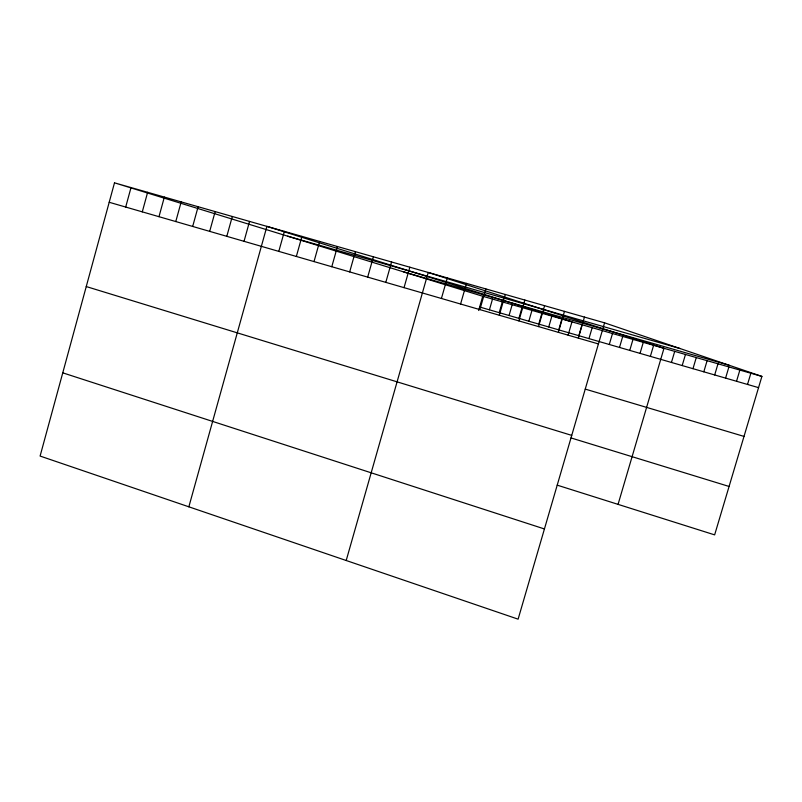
<?xml version="1.0" encoding="UTF-8"?>
<svg xmlns="http://www.w3.org/2000/svg" width="802" height="802" viewBox="0 0 802 802"><rect width="100%" height="100%" fill="white"/><g stroke="black" fill="none" stroke-linecap="round" stroke-linejoin="round"><path stroke-width="1.2" d="M114.496 182.836L40.1 456.057L518.112 619.164L604.578 322.835L114.496 182.836L482.734 296.259L761.9 376.409L714.642 534.874L557.21 485.15M125.693 207.056L131.017 187.558M142.285 211.858L147.638 192.3M158.986 216.69L164.36 197.081M175.778 221.552L181.192 201.883M192.68 226.455L198.124 206.726M209.693 231.377L215.157 211.588M226.806 236.329L232.299 216.49M244.029 241.322L249.552 221.412M188.851 506.814L266.916 226.375L571.956 321.873L568.097 335.146M278.795 251.387L284.389 231.367M296.349 256.47L301.963 236.389M314.013 261.582L319.657 241.442M331.787 266.725L337.462 246.525M349.672 271.908L355.386 251.648M367.677 277.121L373.421 256.8M385.802 282.364L391.577 261.983M404.038 287.647L409.842 267.206M346.203 560.508L428.228 272.459L663.986 348.299L618.061 504.368M441.421 298.474L447.295 277.903M460.589 304.018L466.493 283.387M478.644 310.504L482.734 296.259M479.877 309.612L485.822 288.91M489.42 309.823L492.508 299.066M499.215 312.66L502.323 301.883M499.305 315.236L505.28 294.464M509.059 315.507L512.167 304.71M518.924 318.354L522.042 307.547M518.854 320.89L524.869 300.058M528.829 321.221L531.957 310.394M538.764 324.098L541.901 313.251M538.543 326.594L544.598 305.692M548.738 326.975L551.886 316.108M558.743 329.873L561.901 318.985M558.372 332.339L564.458 311.366M578.864 335.687L582.031 324.77M578.332 338.113L584.447 317.081M588.969 338.604L592.157 327.677M609.299 344.489L612.497 333.512M619.515 347.436L622.723 336.449M629.76 350.404L632.989 339.396M640.046 353.371L643.284 342.354M650.372 356.359L653.62 345.321M671.444 362.454L674.713 351.376M682.191 365.562L685.469 354.464M692.988 368.679L696.266 357.562M703.815 371.807L707.103 360.669M714.682 374.955L717.99 363.797M725.589 378.103L728.908 366.935M736.537 381.271L739.865 370.073M747.524 384.449L750.862 373.231M287.677 236.179L680.126 348.559M403.707 271.918L729.178 365.261M479.646 307.006L758.552 387.637M109.202 202.274L598.422 343.938M585.239 389.1L744.005 436.408M86.255 286.555L571.736 435.386M570.984 437.922L729.078 486.463M62.767 372.84L544.438 528.959M604.578 322.835L761.9 376.409"/></g></svg>
